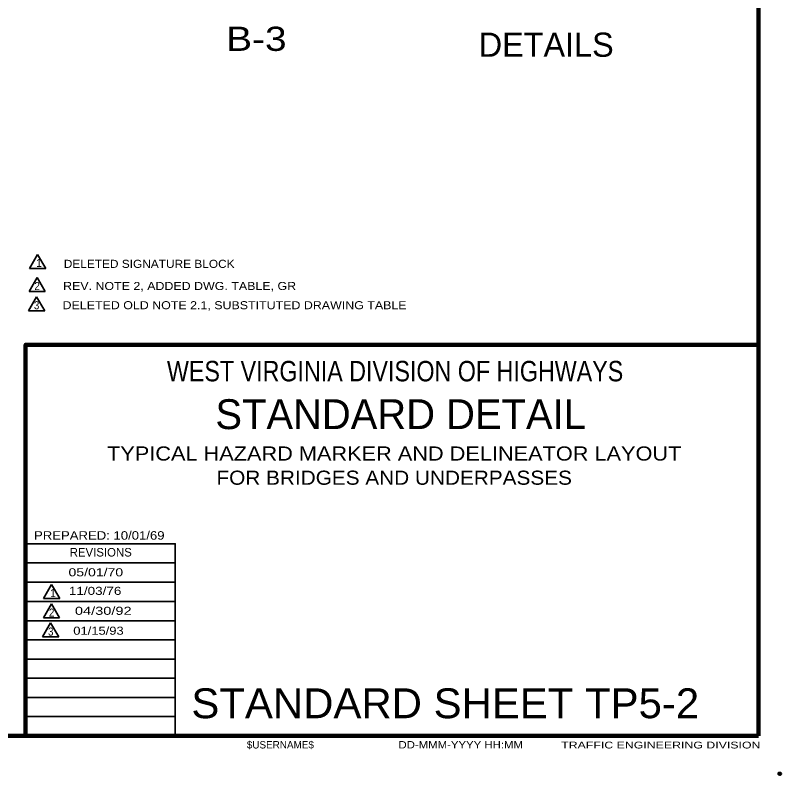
# Model space of a CAD drawing. Extents: x -1843 to -987, y 1073 to 1617.
# Drawn here: x -1214.9 to -987.2, y 1072.7 to 1298.6 of the extents above; entities that cross this region are included whole.
import ezdxf
from ezdxf.enums import TextEntityAlignment as Align

# ---------------------------------------------------------------- set-up
doc = ezdxf.new("R2010")
doc.units = 0
doc.header["$LTSCALE"] = 1.2
doc.header["$PDMODE"] = 32
doc.header["$PDSIZE"] = 0.6
doc.layers.add('1', color=7, linetype='Continuous', lineweight=53)
doc.layers.add('61', color=7, linetype='Continuous', lineweight=35)

msp = doc.modelspace()

# ---------------------------------------------------------------- linework, layer by layer
at = {"layer": '1', "lineweight": 158}
for q in [(-993.822, 1610.418), (-993.822, 1200.618), (-1785.422, 1084.318)]:
    msp.add_line((-993.822, 1084.318), q, dxfattribs=at)
at = {"layer": '1', "lineweight": 13}
msp.add_line((-993.822, 1084.318), (-993.822, 1610.418), dxfattribs=at)
at = {"layer": '1', "lineweight": 35}
for p, q in [((-1208.263, 1227.477), (-1210.663, 1223.321)), ((-1208.263, 1227.477), (-1205.863, 1223.321)), ((-1210.663, 1223.321), (-1205.863, 1223.321)), ((-1208.399, 1220.618), (-1210.799, 1216.461)), ((-1208.399, 1220.618), (-1205.999, 1216.461)), ((-1210.799, 1216.461), (-1205.999, 1216.461)), ((-1208.554, 1214.902), (-1210.954, 1210.745)), ((-1208.554, 1214.902), (-1206.154, 1210.745)), ((-1210.954, 1210.745), (-1206.154, 1210.745)), ((-1167.322, 1135.717), (-1211.822, 1135.717)), ((-1167.322, 1130.018), (-1211.822, 1130.018)), ((-1204.101, 1129.29), (-1206.501, 1125.133)), ((-1204.101, 1129.29), (-1201.701, 1125.133)), ((-1206.501, 1125.133), (-1201.701, 1125.133)), ((-1167.322, 1124.217), (-1211.822, 1124.217)), ((-1204.126, 1123.528), (-1206.526, 1119.371)), ((-1204.126, 1123.528), (-1201.726, 1119.371)), ((-1167.322, 1118.518), (-1211.822, 1118.518)), ((-1206.526, 1119.371), (-1201.726, 1119.371)), ((-1204.394, 1117.88), (-1206.794, 1113.723)), ((-1204.394, 1117.88), (-1201.994, 1113.723)), ((-1206.794, 1113.723), (-1201.994, 1113.723)), ((-1167.322, 1112.818), (-1211.822, 1112.818)), ((-1167.322, 1107.118), (-1211.822, 1107.118)), ((-1167.322, 1101.418), (-1211.822, 1101.418)), ((-1167.322, 1095.717), (-1211.822, 1095.717)), ((-1167.322, 1090.018), (-1211.822, 1090.018))]:
    msp.add_line(p, q, dxfattribs=at)
at = {"layer": '1', "lineweight": 158}
msp.add_lwpolyline([(-1211.822, 1084.318), (-1211.822, 1200.618), (-993.822, 1200.618)], dxfattribs=at)
at = {"layer": '1', "lineweight": 35}
msp.add_lwpolyline([(-1167.322, 1084.318), (-1167.322, 1141.418), (-1211.822, 1141.418)], dxfattribs=at)
at = {"layer": '1'}
msp.add_point((-987.522, 1073.018), dxfattribs=at)
at = {"layer": '61', "lineweight": 53}
for q in [(-1146.522, 1084.318), (-1146.522, 1084.318), (-1146.522, 1084.318), (-1146.222, 1084.318), (-1146.222, 1084.318)]:
    msp.add_line((-993.822, 1084.318), q, dxfattribs=at)

# ---------------------------------------------------------------- texts
at = {"layer": '1'}
for s, height, width, p in [('B-3', 7.2, 1.2, (-1143.187, 1288.021)), ('WEST VIRGINIA DIVISION OF HIGHWAYS', 6.089, 0.85, (-1101.922, 1189.717)), ('TYPICAL HAZARD MARKER AND DELINEATOR LAYOUT', 4.2, 1.15, (-1102.192, 1166.16)), ('FOR BRIDGES AND UNDERPASSES', 4.2, 1.1, (-1102.192, 1158.96))]:
    msp.add_text(s, height=height, dxfattribs=dict(at, width=width)).set_placement(p, align=Align.CENTER)
for s, height, p in [('DETAILS', 7.2, (-1056.961, 1286.264)), ('STANDARD DETAIL', 8.881, (-1100.272, 1175.518))]:
    msp.add_text(s, height=height, dxfattribs=at).set_placement(p, align=Align.CENTER)
for s, height, p in [('1', 2.4, (-1208.736, 1223.731)), ('REVISIONS', 2.537, (-1198.722, 1137.618)), ('1', 2.4, (-1204.573, 1125.543)), ('$USERNAME$', 2.2, (-1146.022, 1080.518))]:
    msp.add_text(s, height=height, dxfattribs=at).set_placement(p)
for s, height, width, p in [('DELETED SIGNATURE BLOCK', 2.4, 1.1, (-1200.479, 1223.476)), ('2', 2.4, 0.9, (-1209.211, 1216.871)), ('REV. NOTE 2, ADDED DWG. TABLE, GR', 2.4, 1.15, (-1200.683, 1216.888)), ('3', 2.4, 0.9, (-1209.365, 1211.155)), ('DELETED OLD NOTE 2.1, SUBSTITUTED DRAWING TABLE', 2.4, 1.15, (-1200.837, 1211.171)), ('PREPARED: 10/01/69', 2.537, 1.15, (-1209.322, 1142.618)), (' 05/01/70', 2.4, 1.3, (-1200.232, 1131.728)), (' 11/03/76', 2.4, 1.25, (-1200.076, 1126.202)), ('04/30/92', 2.4, 1.35, (-1197.163, 1120.271)), ('2', 2.4, 0.9, (-1204.891, 1119.739)), ('3', 2.4, 0.9, (-1205.16, 1114.091)), ('01/15/93', 2.4, 1.2, (-1197.651, 1114.347)), ('STANDARD SHEET TP5-2 ', 8.881, 1.05, (-1162.522, 1089.518)), ('DD-MMM-YYYY HH:MM', 2.2, 1.15, (-1100.922, 1080.518)), ('TRAFFIC ENGINEERING DIVISION', 2.031, 1.35, (-1052.522, 1080.518))]:
    msp.add_text(s, height=height, dxfattribs=dict(at, width=width)).set_placement(p)

doc.saveas('drawing.dxf')
